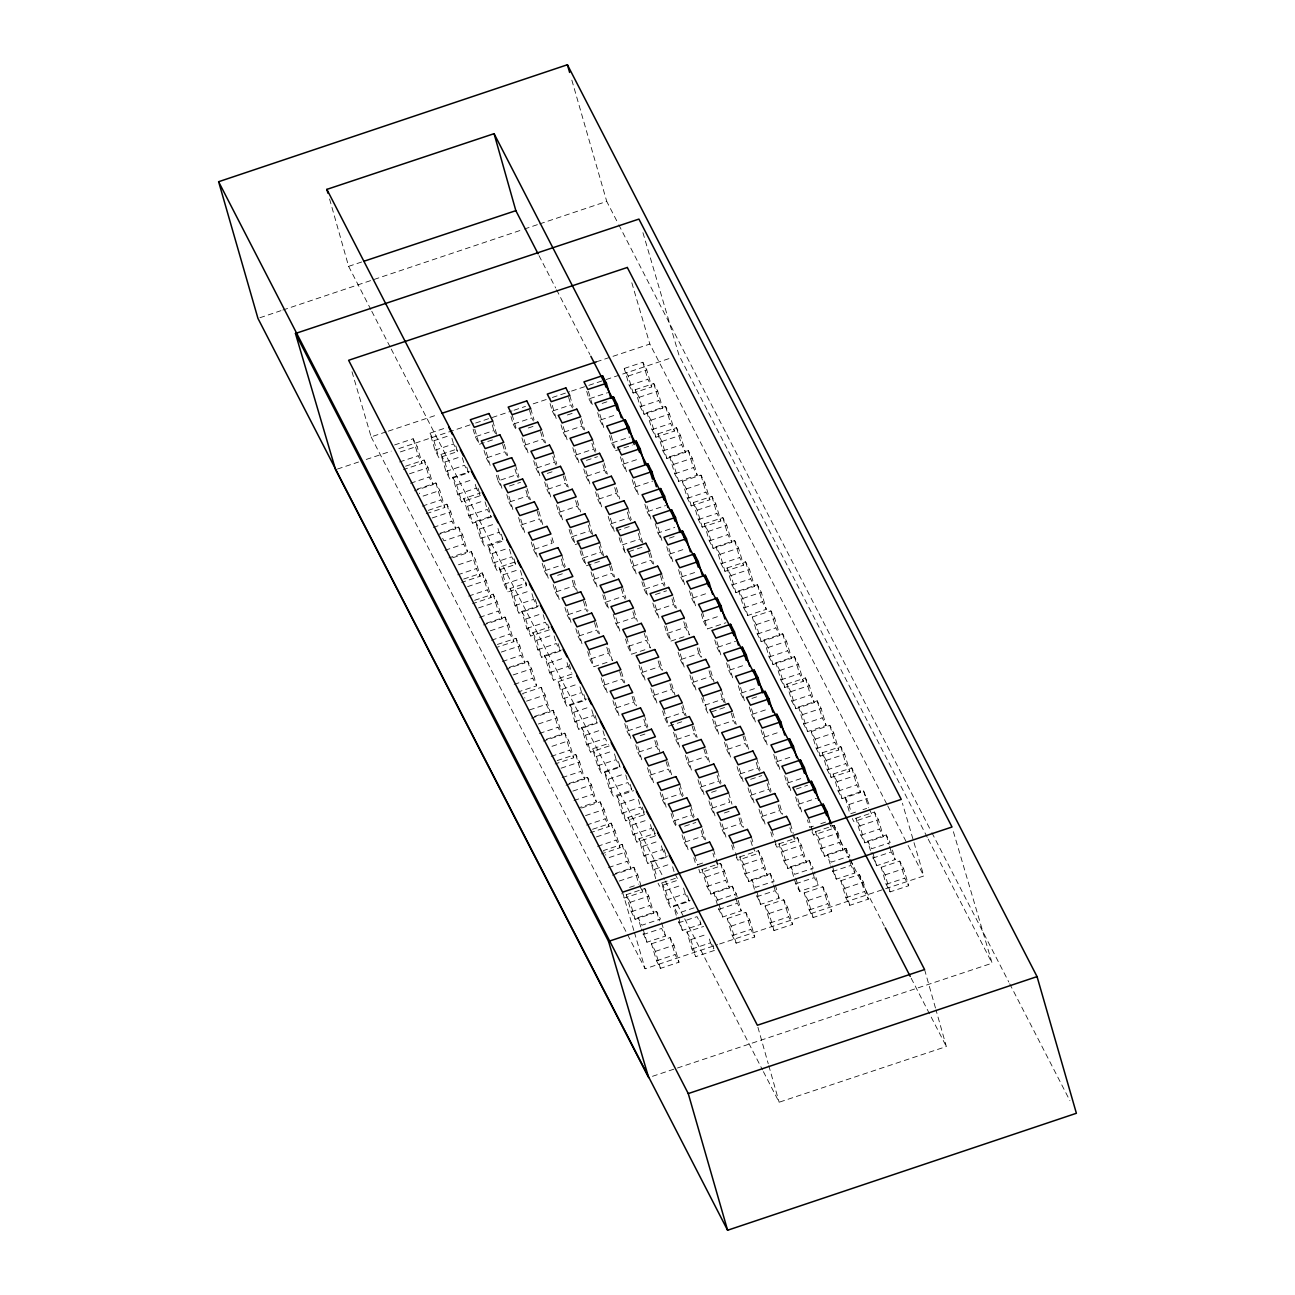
<?xml version="1.0" encoding="UTF-8"?>
<svg xmlns="http://www.w3.org/2000/svg" width="1295" height="1295" viewBox="0 0 1295 1295"><rect width="100%" height="100%" fill="white"/><g stroke="black" fill="none" stroke-linecap="round" stroke-linejoin="round"><path stroke-width="0.75" stroke-dasharray="5 3.75" d="M259.874 317.744L280.95 310.67M282.86 310.039L522.419 229.701M524.329 229.053L537.749 224.553M539.675 223.905L606.74 201.421L617.861 222.999M329.577 198.993L348.63 266.349L361.92 261.914M351.997 371.762L371.147 436.868L386.428 431.769M388.338 431.138L437.969 414.61M596.396 361.839L649.847 344.049L886.784 804.082M394.586 444.946L413.154 438.762L417.071 446.354L422.089 463.367L403.506 469.567M455.84 445.901L457.507 451.566L438.924 457.766L435.023 450.158L430.005 433.145L446.726 427.577M624.255 368.46L642.838 362.26L646.755 369.868L651.757 386.881L633.174 393.065L629.257 385.473L624.255 368.46L628.172 376.052L633.174 393.065M337.461 469.033L358.569 462.007M366.242 459.45L391.187 451.146M398.86 448.588L473.695 423.659M475.621 423.028L512.075 410.887M514.002 410.24L525.511 406.403M533.184 403.846L550.456 398.099M552.366 397.468L569.638 391.705M571.564 391.074L586.91 385.959M588.82 385.327L604.182 380.212M606.092 379.564L669.418 358.472M400.349 451.923L417.071 446.354M430.005 433.145L433.922 440.737L450.644 435.169M628.172 376.052L646.755 369.868M399.588 461.959L418.172 455.775L422.089 463.367M435.023 450.158L453.59 443.975L457.507 451.566M473.112 429.179L475.33 436.739L493.913 430.555L495.483 433.582M510.975 416.553L513.208 424.129L531.792 417.929L533.346 420.972M550.067 403.538L552.301 411.098L570.885 404.914L572.439 407.957M586.716 391.333L588.95 398.892L607.533 392.709M629.257 385.473L647.84 379.289L651.757 386.881M405.529 466.2L424.112 460.016L428.03 467.624L433.032 484.638L414.449 490.821M466.799 467.171L468.466 472.837L449.883 479.021L445.966 471.429L440.964 454.416L455.824 449.462M635.214 389.714L653.781 383.53L657.698 391.122L662.7 408.152L644.133 414.335L640.216 406.727L635.214 389.714L639.115 397.322L644.133 414.335M475.33 436.739L479.247 444.331L495.969 438.762M528.263 428.014L535.693 425.537M567.356 414.983L574.786 412.522M602.159 403.409L607.727 401.547M409.447 473.808L428.03 467.624M440.964 454.416L444.881 462.007L461.603 456.439M639.115 397.322L657.698 391.122M410.547 483.229L429.114 477.029L433.032 484.638M445.966 471.429L464.549 465.245L468.466 472.837M484.055 450.433L486.289 457.993L504.856 451.809L507.219 456.374M521.934 437.823L524.151 445.383L542.734 439.199L545.082 443.764M561.026 424.809L563.244 432.368L581.827 426.184L584.174 430.733M597.675 412.603L599.893 420.163L616.614 414.594M640.216 406.727L658.799 400.543L662.7 408.152M426.249 513.726L444.832 507.527L439.814 490.514L435.897 482.922L417.33 489.105L419.677 493.67M478.033 488.166L480.251 495.726L461.667 501.926L457.766 494.318L452.748 477.305L469.47 471.736M646.998 412.619L665.581 406.42L669.499 414.028L674.501 431.041L655.917 437.224L652 429.632L646.998 412.619L650.916 420.211L655.917 437.224M423.093 496.082L439.814 490.514M452.748 477.305L456.666 484.897L473.387 479.328M650.916 420.211L669.499 414.028M422.332 506.118L440.915 499.935L444.832 507.527M457.766 494.318L476.333 488.134L480.251 495.726M496.406 475.216L498.073 480.898L516.656 474.715L518.227 477.742M533.718 460.712L535.952 468.288L554.535 462.088L556.089 465.132M572.811 447.698L575.045 455.257L593.628 449.074L595.182 452.117M609.459 435.492L611.693 443.052L630.276 436.868M652 429.632L670.583 423.449L674.501 431.041M428.273 510.359L446.856 504.176L450.773 511.784L455.775 528.797L439.054 534.366M488.425 507.543L491.21 516.996L472.626 523.18L468.709 515.588L463.707 498.575L480.429 492.99M657.957 433.874L676.524 427.69L680.442 435.282L685.46 452.311L666.876 458.495L662.959 450.887L657.957 433.874L661.858 441.482L666.876 458.495M509.421 486.013L520.574 482.307M547.299 473.403L554.729 470.927M586.392 460.389L597.529 456.682M615.611 450.66L632.332 445.091M432.19 517.968L450.773 511.784M463.707 498.575L467.624 506.167L484.346 500.598M661.858 441.482L680.442 435.282M433.291 527.389L451.858 521.189L455.775 528.797M468.709 515.588L487.292 509.388L491.21 516.996M506.798 494.593L509.032 502.152L527.615 495.969L529.963 500.534M544.677 481.983L546.895 489.542L565.478 483.359L567.825 487.924M583.77 468.968L585.987 476.528L604.571 470.344L606.918 474.893M620.418 456.763L622.636 464.322L639.358 458.754M662.959 450.887L681.542 444.703L685.46 452.311M440.073 533.265L458.64 527.081L462.558 534.673L467.576 551.686L448.993 557.886M501.327 534.22L502.994 539.885L484.427 546.085L480.51 538.477L475.492 521.464L492.213 515.896M669.742 456.779L688.325 450.579L692.242 458.187L697.244 475.2L678.661 481.384L674.744 473.792L669.742 456.779L673.659 464.371L678.661 481.384M462.558 534.673L443.975 540.857L441.627 536.308M475.492 521.464L479.409 529.056L496.131 523.488M673.659 464.371L692.242 458.187M445.075 550.278L463.659 544.094L467.576 551.686M480.51 538.477L499.093 532.294L502.994 539.885M518.599 517.498L520.817 525.058L539.4 518.874L542.524 524.944M556.462 504.872L558.695 512.448L577.279 506.248L579.626 510.813M595.554 491.857L597.788 499.417L616.371 493.233L619.496 499.32M632.203 479.652L634.437 487.211L653.02 481.028M674.744 473.792L693.327 467.608L697.244 475.2M452.7 557.789L471.283 551.605L475.2 559.213L480.202 576.226L461.619 582.41M513.969 558.76L515.637 564.426L497.053 570.609L493.136 563.017L488.134 546.004L504.856 540.436M682.384 481.303L700.951 475.119L704.868 482.711L709.887 499.74L691.303 505.924L687.386 498.316L682.384 481.303L686.285 488.911L691.303 505.924M458.479 564.782L475.2 559.213M488.134 546.004L492.051 553.596L508.773 548.028M686.285 488.911L704.868 482.711M457.718 574.818L476.285 568.618L480.202 576.226M493.136 563.017L511.719 556.834L515.637 564.426M531.225 542.022L533.459 549.582L552.042 543.398L550.359 537.733M569.104 529.412L571.322 536.972L589.905 530.788L591.475 533.831M608.197 516.397L610.414 523.957L628.998 517.773L630.568 520.8M644.845 504.192L647.079 511.752L665.646 505.568M687.386 498.316L705.969 492.132L709.887 499.74M463.659 579.059L482.242 572.876L486.143 580.468L491.161 597.481L472.578 603.68M525.479 581.908L526.579 585.68L508.012 591.88L504.095 584.272L499.077 567.259L515.798 561.69M693.327 502.573L711.91 496.373L715.827 503.982L720.829 520.995L702.246 527.178L698.345 519.586L693.327 502.573L697.244 510.165L702.246 527.178M575.239 544.58L582.669 542.103M616.193 530.934L631.053 525.98M467.576 586.651L486.143 580.468M499.077 567.259L502.994 574.851L519.716 569.282M697.244 510.165L715.827 503.982M468.66 596.072L487.244 589.889L491.161 597.481M504.095 584.272L522.678 578.088L526.579 585.68M542.184 563.293L544.402 570.852L562.985 564.669L564.555 567.696M580.047 550.666L582.281 558.242L600.864 552.042L602.418 555.086M619.139 537.652L621.373 545.211L639.957 539.028L641.511 542.071M655.238 523.552L658.022 533.006L674.744 527.437M698.345 519.586L716.912 513.403L720.829 520.995M474.601 600.313L493.185 594.13L497.102 601.738L502.104 618.751L483.521 624.935M535.304 599.391L537.538 606.95L518.955 613.134L515.038 605.542L510.036 588.529L526.757 582.944M704.286 523.827L722.853 517.644L726.77 525.236L731.788 542.265L713.205 548.449L709.288 540.841L704.286 523.827L708.187 531.436L713.205 548.449M557.611 575.352L565.041 572.876M582.281 558.242L586.198 565.834L602.92 560.266M642.012 547.251L625.291 552.819L621.373 545.211M669.369 538.137L676.799 535.661M478.519 607.922L497.102 601.738M510.036 588.529L513.953 596.121L530.675 590.552M708.187 531.436L726.77 525.236M479.619 617.343L498.186 611.143L502.104 618.751M515.038 605.542L533.621 599.358L537.538 606.95M553.127 584.547L555.361 592.106L573.944 585.923L576.291 590.488M591.006 571.937L593.223 579.496L611.807 573.313L614.154 577.878M630.098 558.922L632.316 566.482L650.899 560.298L653.247 564.847M666.747 546.717L668.981 554.276L685.702 548.708M709.288 540.841L727.871 534.657L731.788 542.265M486.402 623.219L504.985 617.035L508.886 624.627L513.905 641.64L497.183 647.209M549.323 629.839L530.756 636.039L526.838 628.431L521.82 611.418L538.542 605.85M716.07 546.733L734.653 540.533L738.571 548.141L743.573 565.154L724.99 571.338L721.088 563.746L716.07 546.733L719.988 554.325L724.99 571.338M490.319 630.811L508.886 624.627M521.82 611.418L525.738 619.01L542.459 613.441M719.988 554.325L738.571 548.141M491.404 640.232L509.987 634.048L513.905 641.64M526.838 628.431L545.422 622.247L548.546 628.334M564.928 607.452L567.145 615.012L585.728 608.828L587.299 611.855M602.79 594.826L605.024 602.402L623.607 596.202L625.161 599.245M641.883 581.811L644.117 589.371L662.7 583.187L664.254 586.23M678.548 569.606L680.765 577.165L697.487 571.597M721.088 563.746L739.655 557.562L743.573 565.154M497.345 644.473L515.928 638.289L519.845 645.897L524.847 662.91L506.264 669.094M558.048 643.55L560.282 651.11L541.698 657.293L537.781 649.702L532.779 632.672L549.501 627.104M727.029 567.987L745.596 561.803L749.514 569.395L754.532 586.425L735.948 592.608L732.031 585L727.029 567.987L730.93 575.595L735.948 592.608M655.464 594.502L666.617 590.795M501.262 652.081L519.845 645.897M532.779 632.672L536.697 640.28L553.418 634.712M730.93 575.595L749.514 569.395M502.363 661.502L520.93 655.302L524.847 662.91M537.781 649.702L556.364 643.502L560.282 651.11M575.87 628.706L578.104 636.266L596.687 630.082L599.035 634.647M613.199 614.202L615.967 623.656L634.55 617.472L636.897 622.037M652.842 603.082L655.06 610.641L673.643 604.457L675.99 609.006M689.49 590.876L691.724 598.436L708.446 592.867M732.031 585L750.614 578.816L754.532 586.425M509.145 667.378L527.729 661.195L531.63 668.787L536.648 685.8L518.065 691.999M572.066 673.999L553.499 680.199L549.582 672.591L544.564 655.578L561.285 650.009M738.814 590.892L757.397 584.692L761.314 592.301L766.316 609.314L747.733 615.497L743.832 607.905L738.814 590.892L742.731 598.484L747.733 615.497M513.063 674.97L531.63 668.787M544.564 655.578L548.481 663.169L565.203 657.601M742.731 598.484L761.314 592.301M514.147 684.391L532.731 678.208L536.648 685.8M549.582 672.591L568.165 666.407L571.289 672.493M587.671 651.612L589.889 659.171L608.472 652.988L612.389 660.579L607.387 643.566M625.534 638.985L627.767 646.561L646.351 640.361L650.268 647.969L645.25 630.956M664.626 625.971L666.86 633.53L685.443 627.347L689.361 634.955L684.343 617.925M701.291 613.765L703.509 621.325L720.23 615.756M743.832 607.905L762.399 601.722L766.316 609.314M589.889 659.171L593.806 666.763L610.528 661.195M627.767 646.561L631.685 654.153L648.406 648.585M666.86 633.53L670.778 641.138L687.499 635.57M703.509 621.325L707.426 628.933L726.009 622.733M531.549 718.158L550.116 711.975L545.114 694.962L541.197 687.354L522.613 693.537L524.961 698.102M583.883 694.509L585.55 700.174L566.967 706.358L563.05 698.766L558.048 681.753L574.77 676.184M752.298 617.051L770.881 610.868L774.782 618.46L779.8 635.489L761.217 641.672L757.3 634.064L752.298 617.051L756.215 624.659L761.217 641.672M526.531 701.145L545.114 694.962M558.048 681.753L561.965 689.345L578.687 683.776M756.215 624.659L774.782 618.46M529.493 709.951L546.215 704.367L550.116 711.975M563.05 698.766L581.633 692.582L585.55 700.174M601.139 677.771L603.373 685.33L621.956 679.147L624.303 683.711M639.018 665.161L641.252 672.72L659.819 666.536L662.166 671.101M678.111 652.146L680.344 659.705L698.911 653.522L701.259 658.07M714.759 639.94L716.993 647.5L735.56 641.316M757.3 634.064L775.883 627.881L779.8 635.489M534.414 716.443L552.997 710.259L556.915 717.851L561.917 734.864L543.333 741.064M595.117 715.504L597.351 723.079L578.768 729.263L574.851 721.655L569.849 704.642L586.57 699.073M764.082 639.957L782.666 633.757L786.583 641.365L791.585 658.378L773.018 664.562L769.101 656.97L764.082 639.957L768 647.549L773.018 664.562M538.332 724.034L556.915 717.851M569.849 704.642L573.75 712.25L588.626 707.297M768 647.549L786.583 641.365M539.416 733.456L557.999 727.272L561.917 734.864M574.851 721.655L593.434 715.471L597.351 723.079M612.94 700.676L615.174 708.235L633.741 702.052L635.311 705.079M650.818 688.066L653.036 695.625L671.619 689.426L673.967 693.99M689.911 675.035L692.129 682.594L710.712 676.411L713.059 680.976M726.56 662.83L728.777 670.389L745.499 664.821M769.101 656.97L787.684 650.786L791.585 658.378M546.199 739.348L564.782 733.148L568.699 740.756L573.701 757.769L555.134 763.953M609.136 745.969L590.552 752.152L586.651 744.56L581.633 727.547L596.493 722.594M775.883 662.846L794.466 656.662L798.367 664.254L803.386 681.283L784.802 687.467L780.885 679.859L775.883 662.846L779.8 670.454L784.802 687.467M551.978 746.325L568.699 740.756M581.633 727.547L585.55 735.139L600.411 730.186M779.8 670.454L798.367 664.254M551.217 756.361L569.8 750.161L573.701 757.769M586.651 744.56L605.218 738.377L608.359 744.447M624.74 723.565L626.958 731.125L645.541 724.941L647.111 727.984M662.603 710.955L664.837 718.515L683.404 712.331L684.974 715.374M701.696 697.94L703.93 705.5L722.497 699.316L724.067 702.343M738.344 685.735L740.578 693.294L757.3 687.726M780.885 679.859L799.468 673.675L803.386 681.283M557.158 760.602L575.741 754.418L579.658 762.01L584.66 779.023L566.077 785.223M618.411 761.557L620.095 767.223L601.511 773.423L597.594 765.814L592.592 748.801L609.314 743.233M786.826 684.116L805.409 677.916L809.326 685.524L814.328 702.537L795.761 708.721L791.844 701.129L786.826 684.116L790.743 691.708L795.761 708.721M640.167 735.641L647.597 733.164M664.837 718.515L668.738 726.123L681.753 721.784M724.553 707.523L707.831 713.092L703.93 705.5M751.926 698.41L759.356 695.949M561.075 768.194L579.658 762.01M592.592 748.801L596.493 756.409L613.215 750.825M790.743 691.708L809.326 685.524M562.159 777.615L580.743 771.431L584.66 779.023M597.594 765.814L616.177 759.631L620.095 767.223M635.683 744.835L637.917 752.395L656.484 746.211L658.831 750.76M673.562 732.225L675.78 739.785L694.363 733.585L696.71 738.15M712.655 719.194L714.872 726.754L733.456 720.57L735.803 725.135M749.303 706.989L751.521 714.549L768.243 708.98M791.844 701.129L810.427 694.946L814.328 702.537M568.958 783.491L587.525 777.308L591.443 784.916L596.445 801.929L579.723 807.497M630.212 784.462L631.879 790.128L613.296 796.312L609.395 788.72L604.376 771.707L621.098 766.138M798.626 707.005L817.21 700.822L821.111 708.414L826.129 725.443L807.546 731.626L803.628 724.018L798.626 707.005L802.544 714.613L807.546 731.626M572.859 791.099L591.443 784.916M604.376 771.707L608.294 779.299L625.016 773.73M802.544 714.613L821.111 708.414M573.96 800.52L592.543 794.321L596.445 801.929M609.395 788.72L627.962 782.536L631.879 790.128M647.484 767.725L649.702 775.284L668.285 769.101L671.409 775.187M685.346 755.115L687.58 762.674L706.147 756.49L709.288 762.577M724.439 742.1L726.673 749.659L745.24 743.476L748.38 749.546M761.088 729.894L763.322 737.454L780.043 731.885M803.628 724.018L822.212 717.835L826.129 725.443M581.584 808.031L600.168 801.848L604.085 809.44L609.087 826.453L590.504 832.653M642.288 807.093L644.522 814.668L625.938 820.852L622.021 813.244L617.019 796.231L633.741 790.662M811.253 731.545L829.836 725.362L833.753 732.954L838.755 749.967L820.188 756.15L816.271 748.559L811.253 731.545L815.17 739.137L820.188 756.15M585.502 815.623L604.085 809.44M617.019 796.231L620.936 803.839L635.796 798.885M815.17 739.137L833.753 732.954M586.586 825.044L605.17 818.861L609.087 826.453M622.021 813.244L640.604 807.06L644.522 814.668M660.11 792.265L662.344 799.824L680.911 793.641L682.481 796.668M697.989 779.655L700.207 787.214L718.79 781.031L720.36 784.058M737.082 766.624L739.299 774.183L757.883 768L759.453 771.043M773.73 754.418L775.948 761.978L792.669 756.409M816.271 748.559L834.854 742.375L838.755 749.967M592.543 829.302L611.11 823.102L615.028 830.71L620.046 847.723L601.463 853.907M653.247 828.363L655.464 835.922L636.881 842.106L632.98 834.514L627.962 817.501L644.683 811.933M822.212 752.8L840.795 746.616L844.712 754.208L849.714 771.237L831.131 777.421L827.214 769.813L822.212 752.8L826.129 760.408L831.131 777.421M711.554 792.33L718.984 789.853M750.647 779.315L761.8 775.608M596.445 836.894L615.028 830.71M627.962 817.501L631.879 825.093L646.739 820.14M826.129 760.408L844.712 754.208M597.545 846.315L616.129 840.115L620.046 847.723M632.98 834.514L651.547 828.331L655.464 835.922M671.069 813.519L673.287 821.079L691.87 814.895L693.44 817.938M708.932 800.909L711.165 808.468L729.749 802.285L728.065 796.619M748.024 787.894L750.258 795.454L768.841 789.27L770.395 792.297M784.673 775.689L786.907 783.248L803.628 777.68M827.214 769.813L845.797 763.629L849.714 771.237M612.405 875.177L630.989 868.977L625.987 851.964L622.069 844.372L603.486 850.556L605.833 855.121M664.189 849.617L666.423 857.193L647.84 863.376L643.923 855.768L638.921 838.755L655.642 833.187M833.154 774.07L851.738 767.87L855.655 775.478L860.657 792.491L842.09 798.675L838.173 791.083L833.154 774.07L837.072 781.662L842.09 798.675M684.634 826.21L695.787 822.503M724.358 812.985L729.943 811.123M796.393 788.995L807.546 785.272M609.265 857.533L625.987 851.964M638.921 838.755L642.822 846.363L659.56 840.779M837.072 781.662L855.655 775.478M608.488 867.569L627.071 861.385L630.989 868.977M643.923 855.768L662.506 849.585L666.423 857.193M682.012 834.789L684.246 842.349L702.813 836.165L705.16 840.714M719.89 822.179L722.108 829.739L740.691 823.539L743.039 828.104M758.983 809.148L761.201 816.708L779.784 810.524L782.131 815.089M795.632 796.943L797.849 804.503L816.433 798.319M838.173 791.083L856.756 784.899L860.657 792.491M615.287 873.445L633.854 867.261L637.771 874.87L642.789 891.883L624.206 898.066L621.859 893.518M655.723 878.674L650.705 861.661L667.427 856.092M855.542 812.127L849.957 813.972L844.955 796.959L863.538 790.776L869.673 805.943M619.188 881.053L637.771 874.87M650.705 861.661L654.622 869.253L669.483 864.299M844.955 796.959L848.872 804.567L867.456 798.367M629.58 887.383L637.01 884.906M697.892 864.623L705.322 862.146M813.357 826.161L809.65 827.408L807.416 819.848M820.803 823.701L826.372 821.839M862.972 809.65L866.679 808.404M626.23 894.716L644.813 888.532L648.73 896.124L653.732 913.137L635.149 919.337L631.248 911.729L626.23 894.716L630.147 902.307L635.149 919.337M687.499 895.671L689.167 901.336L670.583 907.536L666.666 899.928L661.664 882.915L678.386 877.346M701.971 869.495L720.554 863.296L724.472 870.904L729.473 887.917L710.89 894.1L706.989 886.508L701.971 869.495L705.888 877.087L710.89 894.1M739.85 856.869L758.433 850.685L762.334 858.294L767.352 875.307L748.769 881.49L744.852 873.898L739.85 856.869L743.767 864.477L748.769 881.49M778.942 843.854L797.526 837.671L801.427 845.263L806.445 862.292L787.862 868.476L783.944 860.867L778.942 843.854L782.86 851.462L787.862 868.476M815.591 831.649L834.174 825.465L838.092 833.057L843.094 850.087L824.51 856.27L820.593 848.662L815.591 831.649L819.508 839.257L824.51 856.27M855.898 818.23L874.481 812.03L878.398 819.638L883.4 836.651L864.833 842.835L860.916 835.243L855.898 818.23L859.815 825.822L864.833 842.835M716.297 859.087L718.531 866.663L699.947 872.846L698.28 867.164M736.256 857.193L737.826 860.236L756.393 854.036L753.269 847.966M775.349 844.178L776.919 847.205L795.486 841.022L793.819 835.356M811.997 831.973L813.568 835L832.135 828.816L831.034 825.028M630.147 902.307L648.73 896.124M661.664 882.915L665.581 890.507L682.303 884.938M705.888 877.087L724.472 870.904M743.767 864.477L762.334 858.294M782.86 851.462L801.427 845.263M819.508 839.257L838.092 833.057M859.815 825.822L878.398 819.638M631.248 911.729L649.815 905.545L653.732 913.137M666.666 899.928L685.249 893.744L689.167 901.336M706.989 886.508L725.556 880.325L729.473 887.917M744.852 873.898L763.435 867.699L767.352 875.307M783.944 860.867L802.528 854.684L806.445 862.292M820.593 848.662L839.176 842.478L843.094 850.087M860.916 835.243L879.499 829.059L883.4 836.651M638.03 917.605L656.597 911.421L660.515 919.029L641.931 925.213L638.03 917.605L640.815 927.058M676.233 915.274L673.449 905.82L690.17 900.252M713.772 892.384L732.355 886.201L736.256 893.793L741.274 910.822L722.691 917.006L718.774 909.398L713.772 892.384L717.689 899.993L722.691 917.006M751.634 879.774L770.217 873.591L774.135 881.183L755.552 887.366L751.634 879.774L754.418 889.228M790.727 866.76L809.31 860.56L813.228 868.168L794.644 874.352L790.727 866.76L795.745 883.773L799.662 891.365L818.23 885.181L814.345 871.94M827.392 854.554L845.959 848.355L849.876 855.963L831.293 862.146L827.392 854.554L830.16 864.008M867.699 841.119L886.282 834.935L890.199 842.527L871.616 848.727L867.699 841.119L870.483 850.572M694.088 907.844L677.366 913.412L673.449 905.82M717.689 899.993L736.256 893.793M643.032 934.634L661.615 928.434L665.533 936.042L646.95 942.226L641.365 928.952M678.467 922.833L697.034 916.65L700.951 924.241L682.368 930.425L676.799 917.151M718.774 909.398L737.357 903.214L741.274 910.822M756.652 896.787L775.236 890.604L779.137 898.196L760.57 904.396L754.985 891.122M795.745 883.773L814.328 877.589L818.23 885.181M832.394 871.567L850.977 865.384L854.878 872.976L836.311 879.159L830.726 865.886M872.7 858.132L891.284 851.948L895.201 859.556L876.618 865.74L871.033 852.466M651.498 943.78L670.082 937.596L673.999 945.188L679.001 962.201L660.418 968.401L656.516 960.793L651.498 943.78L655.416 951.372L660.418 968.401M714.435 950.417L695.852 956.6L691.935 948.992L686.933 931.979L703.654 926.411M727.24 918.56L745.823 912.36L749.74 919.968L754.742 936.981L736.175 943.165L732.258 935.573L727.24 918.56L731.157 926.152L736.175 943.165M765.118 905.95L783.702 899.75L787.619 907.358L792.621 924.371L774.038 930.555L770.12 922.963L765.118 905.95L769.036 913.542L774.038 930.555M804.211 892.919L822.794 886.735L826.712 894.327L831.714 911.356L813.13 917.54L809.213 909.948L804.211 892.919L808.129 900.527L813.13 917.54M840.86 880.713L859.443 874.53L863.36 882.122L868.362 899.151L849.779 905.334L845.878 897.726L840.86 880.713L844.777 888.321L849.779 905.334M881.183 867.294L899.75 861.11L903.667 868.702L908.685 885.715L890.102 891.899L886.185 884.307L881.183 867.294L885.084 874.886L890.102 891.899M655.416 951.372L673.999 945.188M686.933 931.979L690.85 939.587L707.572 934.019M731.157 926.152L749.74 919.968M769.036 913.542L787.619 907.358M808.129 900.527L826.712 894.327M844.777 888.321L863.36 882.122M885.084 874.886L903.667 868.702M656.516 960.793L675.083 954.609L679.001 962.201M691.935 948.992L710.518 942.809L713.658 948.895M732.258 935.573L750.841 929.389L754.742 936.981M770.12 922.963L788.704 916.779L792.621 924.371M809.213 909.948L827.796 903.748L831.714 911.356M845.878 897.726L864.445 891.543L868.362 899.151M886.185 884.307L904.768 878.123L908.685 885.715M371.147 436.868L645.12 968.773L717.657 944.622M719.567 943.99L883.724 889.309M885.634 888.678L923.821 875.97L902.405 803.224M652.486 1076.307L675.504 1068.634M677.431 1068.003L992.116 963.189L953.152 830.84M763.403 1071.661L779.137 1102.223L946.354 1046.538L936.01 1009.97M618.783 224.796L930.959 830.904M931.882 832.701L1008.773 981.982M1009.695 983.779L1069.913 1100.685M927.269 837.298L679.017 355.283L642.32 230.591M928.191 839.095L992.116 963.189M887.722 805.878L907.147 843.612M908.086 845.408L923.821 875.97M869.333 809.31L872.458 815.397L853.874 821.58L852.304 818.537M538.995 255.601L555.652 287.959M556.575 289.756L589.905 354.474M832.475 825.433L849.148 857.792M850.07 859.589L884.323 926.103M911.178 978.227L946.354 1046.538M829.01 822.746L832.135 828.816M588.95 398.892L592.074 404.979M599.893 420.163L603.81 427.755L598.808 410.742M611.693 443.052L614.817 449.138M622.636 464.322L626.553 471.914L621.551 454.901M634.437 487.211L638.354 494.82L633.336 477.806M647.079 511.752L650.98 519.344L645.978 502.33M658.022 533.006L661.939 540.614L656.921 523.601M668.981 554.276L672.882 561.868L667.88 544.855M680.765 577.165L684.683 584.773L679.665 567.76M691.724 598.436L695.625 606.028L690.623 589.015M716.993 647.5L720.894 655.092L715.892 638.079M728.777 670.389L732.695 677.997L727.693 660.984M740.578 693.294L744.495 700.886L740.044 685.767M751.521 714.549L755.438 722.157L750.436 705.144M763.322 737.454L767.239 745.046L762.221 728.033M775.948 761.978L779.865 769.586L774.863 752.573M786.907 783.248L790.824 790.84L785.806 773.827M797.849 804.503L801.767 812.111L796.765 795.098M792.362 834.951L795.486 841.022M552.301 411.098L556.219 418.706L551.201 401.693M563.244 432.368L567.161 439.96L562.159 422.947M575.045 455.257L578.962 462.865L573.944 445.852M585.987 476.528L589.905 484.12L584.903 467.106M597.788 499.417L601.706 507.025L597.254 491.89M610.414 523.957L614.332 531.549L609.88 516.43M632.316 566.482L636.234 574.073L631.782 558.954M644.117 589.371L647.241 595.457M655.06 610.641L658.977 618.233L654.525 603.114M680.344 659.705L684.246 667.297L679.794 652.178M692.129 682.594L696.046 690.203L691.044 673.19M714.872 726.754L718.79 734.362L713.788 717.349M726.673 749.659L730.574 757.251L726.123 742.132M739.299 774.183L743.217 781.791L738.765 766.656M750.258 795.454L754.176 803.046L749.724 787.927M761.201 816.708L765.118 824.316L760.667 809.181M513.208 424.129L516.333 430.199M524.151 445.383L528.069 452.991L523.067 435.962M535.952 468.288L539.869 475.88L534.851 458.867M546.895 489.542L550.812 497.15L545.81 480.121M558.695 512.448L562.613 520.04L557.595 503.027M571.322 536.972L574.462 543.058M593.223 579.496L597.141 587.104L592.139 570.075M605.024 602.402L608.941 609.994M615.967 623.656L619.884 631.264L614.882 614.235M641.252 672.72L645.153 680.328L640.151 663.299M653.036 695.625L656.953 703.217L652.502 688.098M675.78 739.785L679.697 747.377L674.679 730.364M687.58 762.674L691.481 770.282L686.479 753.253M700.207 787.214L704.124 794.806L699.672 779.687M711.165 808.468L715.067 816.077L710.615 800.941M722.108 829.739L726.026 837.331L721.024 820.318M715.39 860.576L718.531 866.663M486.289 457.993L490.19 465.601L485.188 448.588M498.073 480.898L501.991 488.49L497.539 473.371M509.032 502.152L512.933 509.761L507.931 492.731M520.817 525.058L524.734 532.65L519.732 515.637M533.459 549.582L537.376 557.19L532.358 540.177M544.402 570.852L548.319 578.444L543.317 561.431M555.361 592.106L559.278 599.715L554.26 582.701M567.145 615.012L571.063 622.604L566.061 605.591M578.104 636.266L582.022 643.874L577.003 626.845M603.373 685.33L607.29 692.938L602.272 675.925M615.174 708.235L619.075 715.827L614.073 698.814M626.958 731.125L630.875 738.733L626.424 723.597M637.917 752.395L641.818 759.987L636.816 742.974M649.702 775.284L653.619 782.892L648.601 765.879M662.344 799.824L666.245 807.416L661.243 790.403M673.287 821.079L676.427 827.165M684.246 842.349L688.147 849.941L683.145 832.928M675.083 873.995L678.208 880.082L659.624 886.266L658.07 883.222M348.63 266.349L370.839 309.489M371.778 311.286L390.281 347.238M391.219 349.035L664.335 879.321M665.258 881.118L683.776 917.07M684.699 918.867L762.48 1069.864M639.649 885.796L642.789 891.883M899.75 861.11L904.768 878.123M892.417 850.103L895.201 859.556M886.282 834.935L889.066 844.389M889.616 846.282L891.284 851.948M874.481 812.03L879.499 829.059M863.538 790.776L868.54 807.789M851.738 767.87L856.756 784.899M872.733 852.498L876.618 865.74M840.795 746.616L845.797 763.629M829.836 725.362L834.854 742.375M848.872 804.567L851.09 812.127M817.21 700.822L822.212 717.835M805.409 677.916L810.427 694.946M859.443 874.53L864.445 891.543M794.466 656.662L799.468 673.675M850.993 859.734L854.878 872.976M782.666 633.757L787.684 650.786M845.959 848.355L848.743 857.808M849.31 859.702L850.977 865.384M770.881 610.868L775.883 627.881M834.174 825.465L839.176 842.478M757.397 584.692L762.399 601.722M745.596 561.803L750.614 578.816M832.41 865.934L836.311 879.159M734.653 540.533L739.655 557.562M722.853 517.644L727.871 534.657M808.549 817.987L813.568 835M711.91 496.373L716.912 513.403M822.794 886.735L827.796 903.748M700.951 475.119L705.969 492.132M809.31 860.56L812.094 870.013M812.645 871.907L814.328 877.589M688.325 450.579L693.327 467.608M797.526 837.671L802.528 854.684M676.524 427.69L681.542 444.703M631.814 282.779L649.847 344.049M790.484 824.009L793.268 833.462M789.901 827.748L791.585 833.43M665.581 406.42L670.583 423.449M779.8 804.891L782.585 814.345M778.117 804.859L779.784 810.524M653.781 383.53L658.799 400.543M767.741 779.849L771.075 791.196M795.761 878.139L799.662 891.365M767.158 783.588L768.841 789.27M642.838 362.26L647.84 379.289M756.782 758.579L760.133 769.926M756.215 762.334L757.883 768M744.706 735.948L748.607 749.174M771.901 830.192L774.135 837.752M774.685 839.646L776.919 847.205M743.022 735.9L745.24 743.476M770.768 832.054L772.435 837.719M732.921 713.043L736.256 724.391M702.408 611.904L707.426 628.933M731.222 713.011L733.456 720.57M783.702 899.75L788.704 916.779M721.412 689.895L725.297 703.136M720.829 693.634L722.497 699.316M775.252 884.971L779.137 898.196M710.728 670.778L714.063 682.125M770.217 873.591L773.002 883.044M773.552 884.938L775.236 890.604M709.045 670.745L710.712 676.411M698.944 647.872L701.712 657.326M758.433 850.685L763.435 867.699M697.244 647.84L698.911 653.522M751.391 837.023L753.609 844.583M750.809 840.779L752.492 846.444M683.776 621.681L685.443 627.347M740.708 817.906L743.492 827.359M739.024 817.873L740.691 823.539M702.829 696.079L707.28 711.214M673.109 596.93L676.443 608.261M671.976 598.776L673.643 604.457M728.648 792.864L731.983 804.211M756.668 891.154L760.57 904.396M661.599 573.766L664.934 585.113M660.466 575.628L662.7 583.187M717.689 771.61L721.04 782.957M717.122 775.349L718.79 781.031M650.365 552.771L653.7 564.102M648.682 552.722L650.899 560.298M705.613 748.963L709.514 762.205M732.808 843.207L735.042 850.783M735.592 852.66L737.826 860.236M703.93 748.931L706.147 756.49M638.856 529.606L642.757 542.848M611.159 435.525L615.044 448.766M731.675 845.068L733.342 850.734M666.326 626.003L670.778 641.138M638.289 533.362L639.957 539.028M693.829 726.058L697.163 737.405M627.913 508.352L631.248 519.7M692.129 726.026L694.363 733.585M745.823 912.36L750.841 929.389M627.33 512.092L628.998 517.773M682.87 704.804L686.204 716.151M681.737 706.665L683.404 712.331M588.416 391.365L592.301 404.607M616.388 487.6L619.722 498.947M643.583 581.843L647.468 595.085M732.355 886.201L735.123 895.654M735.689 897.548L737.357 903.214M614.704 487.567L616.371 493.233M671.636 683.792L674.97 695.14M669.952 683.76L671.619 689.426M604.037 462.817L607.371 474.148M720.554 863.296L725.556 880.325M602.903 464.662L604.571 470.344M659.835 660.903L662.619 670.357M658.151 660.871L659.819 666.536M713.513 849.633L715.746 857.209M592.527 439.653L595.862 451M620.839 537.684L624.724 550.925M712.946 853.389L714.063 857.16M591.944 443.408L593.628 449.074M702.278 828.638L705.613 839.969M581.293 418.657L584.628 429.989M644.117 632.802L646.351 640.361M701.145 830.483L702.813 836.165M580.16 420.503L581.827 426.184M663.736 709.093L668.738 726.123M634.016 609.945L637.35 621.292M690.769 805.474L694.12 816.821M569.784 395.493L573.118 406.84M632.883 611.79L634.55 617.472M690.203 809.229L691.87 814.895M568.651 397.355L570.885 404.914M622.506 586.797L625.841 598.128M679.826 784.22L683.161 795.567M621.373 588.642L623.607 596.202M679.244 787.959L680.911 793.641M611.272 565.785L614.607 577.133M667.751 761.573L671.636 774.815M609.589 565.753L611.807 573.313M694.946 855.833L697.714 865.287M666.051 761.541L668.285 769.101M693.812 857.678L696.03 865.238M599.763 542.637L603.664 555.863M626.667 637.14L631.685 654.153M599.197 546.377L600.864 552.042M656.5 740.562L659.851 751.909M654.817 740.53L656.484 746.211M588.82 521.367L592.705 534.608M712.768 944.735L713.869 948.523M644.441 715.52L647.775 726.867M588.238 525.122L589.905 530.788M672.202 811.674L676.654 826.793M709.401 939.037L710.518 942.809M643.874 719.275L645.541 724.941M577.295 500.615L580.629 511.962M604.49 594.874L608.375 608.1M633.757 696.402L636.541 705.856M699.834 920.454L700.951 924.241M575.595 500.582L577.279 506.248M632.073 696.37L633.741 702.052M564.944 475.832L568.278 487.179M621.422 671.619L624.757 682.967M563.26 475.799L565.478 483.359M619.722 671.587L621.956 679.147M683.582 888.079L685.249 893.744M553.434 452.683L556.769 464.015M581.746 550.715L586.198 565.834M552.852 456.423L554.535 462.088M672.623 866.808L674.29 872.49M606.805 647.306L608.472 652.988M542.2 431.672L545.535 443.019M570.787 529.445L574.689 542.686M690.85 939.587L695.852 956.6M540.517 431.64L542.734 439.199M596.137 622.555L599.488 633.903M661.389 845.797L662.506 849.585M594.454 622.523L596.687 630.082M530.691 408.524L534.026 419.855M529.558 410.369L531.792 417.929M678.483 917.2L682.368 930.425M585.194 601.301L587.979 610.754M650.446 824.543L651.547 828.331M583.511 601.252L585.728 608.828M665.581 890.507L670.583 907.536M573.96 580.289L577.295 591.637M638.37 799.501L640.604 807.06M572.26 580.257L573.944 585.923M654.622 869.253L656.856 876.812M561.884 555.247L565.235 566.595M588.804 649.75L593.806 666.763M625.744 774.96L627.962 782.536M561.318 558.987L562.985 564.669M670.082 937.596L675.083 954.609M552.058 537.765L554.276 545.324M642.822 846.363L647.84 863.376M614.51 753.965L616.177 759.631M512.108 414.708L516.559 429.827M661.632 922.801L665.533 936.042M631.879 825.093L636.881 842.106M538.866 511.347L542.751 524.572M656.597 911.421L659.382 920.874M603.001 730.801L605.218 738.377M537.182 511.298L539.4 518.874M620.936 803.839L625.938 820.852M527.065 488.442L530.416 499.789M644.813 888.532L649.815 905.545M591.766 709.806L593.434 715.471M525.932 490.303L527.615 495.969M608.294 779.299L613.296 796.312M515.556 465.293L518.906 476.641M633.854 867.261L638.872 884.275M579.966 686.9L581.633 692.582M514.989 469.033L516.656 474.715M596.493 756.409L601.511 773.423M569.298 664.545L571.516 672.121M504.322 444.282L507.656 455.63M622.069 844.372L627.071 861.385M567.048 662.619L568.165 666.407M502.638 444.25L504.856 451.809M643.048 929.001L646.95 942.226M585.55 735.139L590.552 752.152M492.812 421.134L496.713 434.359M611.11 823.102L616.129 840.115M492.246 424.873L493.913 430.555M554.147 635.942L556.364 643.502M573.75 712.25L578.768 729.263M600.168 801.848L605.17 818.861M547.655 624.174L548.772 627.962M543.188 614.688L545.422 622.247M622.571 892.206L633.838 930.49M634.404 932.4L645.12 968.773M561.965 689.345L566.967 706.358M587.525 777.308L592.543 794.321M531.954 593.677L533.621 599.358M575.741 754.418L580.743 771.431M548.481 663.169L553.499 680.199M520.444 570.528L522.678 578.088M564.782 733.148L569.8 750.161M474.796 429.212L479.247 444.331M536.697 640.28L541.698 657.293M509.502 549.258L511.719 556.834M552.997 710.259L557.999 727.272M525.738 619.01L530.756 636.039M497.976 528.506L499.093 532.294M541.197 687.354L546.215 704.367M513.953 596.121L518.955 613.134M485.058 501.829L487.292 509.388M502.994 574.851L508.012 591.88M527.729 661.195L532.731 678.208M475.233 484.346L476.333 488.134M492.051 553.596L497.053 570.609M515.928 638.289L520.93 655.302M462.315 457.669L464.549 465.245M479.409 529.056L484.427 546.085M504.985 617.035L509.987 634.048M451.923 438.309L453.59 443.975M467.624 506.167L472.626 523.18M493.185 594.13L498.186 611.143M456.666 484.897L461.667 501.926M482.242 572.876L487.244 589.889M471.283 551.605L476.285 568.618M444.881 462.007L449.883 479.021M433.922 440.737L438.924 457.766M458.64 527.081L463.659 544.094M446.856 504.176L451.858 521.189M435.897 482.922L440.915 499.935M424.112 460.016L429.114 477.029M413.154 438.762L418.172 455.775M571.84 80.144L606.74 201.421M924.581 969.55L935.476 1008.044M757.899 1027.178L768.243 1063.729M768.793 1065.656L779.137 1102.223"/><path stroke-width="1.5" d="M218.612 181.721L567.404 64.75L1037.052 976.608L1076.388 1113.279L727.596 1230.25L257.948 318.392L218.612 181.721L688.26 1093.579L727.596 1230.25M688.26 1093.579L1037.052 976.608M326.858 189.378L494.075 133.676L924.581 969.55L757.365 1025.252L326.858 189.378L327.943 193.23M363.83 261.282L515.847 210.664L538.072 253.804M295.454 333.479L638.921 219.082L952.019 827.003L608.553 941.384L295.454 333.479L335.551 469.664L648.649 1077.586L608.553 941.384M441.789 413.332L596.396 361.839M606.432 383.288L602.515 375.696L583.948 381.879L587.849 389.487L606.432 383.288L610.884 398.423M617.391 404.558L613.474 396.95L594.891 403.15L598.808 410.742L617.391 404.558L621.276 417.783M629.176 427.447L625.258 419.855L606.691 426.039L610.592 433.647L629.176 427.447L634.194 444.476M640.135 448.717L636.217 441.109L617.634 447.309L621.551 454.901L640.135 448.717L644.586 463.837M651.919 471.607L648.002 464.015L629.435 470.198L633.336 477.806L651.919 471.607L656.371 486.742M664.562 496.147L660.644 488.539L642.061 494.739L645.978 502.33L664.562 496.147L667.896 507.494M675.504 517.401L671.587 509.809L653.02 515.993L656.921 523.601L675.504 517.401L679.956 532.536M686.463 538.671L682.546 531.063L663.963 537.263L667.88 544.855L686.463 538.671L690.348 551.897M698.248 561.561L694.33 553.969L675.763 560.152L679.665 567.76L698.248 561.561L702.149 574.802M709.207 582.831L705.289 575.223L686.706 581.423L690.623 589.015L709.207 582.831L712.541 594.178M720.991 605.72L717.074 598.128L698.507 604.312L702.408 611.904L720.991 605.72L724.892 618.961M734.475 631.895L730.558 624.287L711.975 630.487L715.892 638.079L734.475 631.895L738.377 645.12M746.26 654.784L742.359 647.192L723.775 653.376L727.693 660.984L746.26 654.784L749.611 666.132M758.061 677.69L754.143 670.082L735.56 676.281L739.477 683.873L758.061 677.69L762.512 692.809M769.003 698.944L765.102 691.352L746.519 697.536L750.436 705.144L769.003 698.944L772.905 712.185M780.804 721.849L776.887 714.241L758.303 720.441L762.221 728.033L780.804 721.849L784.705 735.074M793.447 746.373L789.529 738.781L770.946 744.965L774.863 752.573L793.447 746.373L796.781 757.721M804.389 767.644L800.472 760.035L781.889 766.235L785.806 773.827L804.389 767.644L808.29 780.869M815.348 788.898L811.431 781.306L792.848 787.49L796.765 795.098L815.348 788.898L818.683 800.245M827.133 811.803L823.215 804.195L804.632 810.395L808.549 817.987L827.133 811.803L830.467 823.151M590.844 356.271L831.552 823.636M885.246 927.9L910.255 976.43M448.588 426.961L452.505 434.553M460.324 449.737L463.448 455.824M471.331 471.121L475.249 478.713M482.29 492.375L486.192 499.983M494.075 515.28L497.992 522.872M506.717 539.805L510.618 547.413M517.66 561.075L520.8 567.145M529.396 583.851L532.52 589.937M540.403 605.234L544.321 612.826M551.362 626.489L554.487 632.575M563.147 649.394L567.064 656.986M576.631 675.553L580.548 683.161M588.416 698.458L591.556 704.529M600.216 721.347L604.134 728.955M611.159 742.618L615.076 750.21M623.737 767.028L626.877 773.115M636.379 791.569L639.503 797.639M646.545 811.301L650.462 818.909M657.504 832.572L660.628 838.642M669.288 855.461L673.206 863.069M823.215 804.195L826.566 815.542M811.431 781.306L814.765 792.653M800.472 760.035L804.373 773.277M789.529 738.781L792.313 748.235M776.887 714.241L780.788 727.482M765.102 691.352L768.987 704.593M754.143 670.082L758.595 685.217M742.359 647.192L746.244 660.434M730.558 624.287L733.893 635.635M717.074 598.128L720.975 611.353M705.289 575.223L708.624 586.57M694.33 553.969L698.232 567.194M682.546 531.063L685.33 540.517M671.587 509.809L674.938 521.157M660.644 488.539L663.979 499.886M648.002 464.015L652.453 479.134M636.217 441.109L639.552 452.457M625.258 419.855L629.16 433.08M613.474 396.95L617.359 410.191M602.515 375.696L605.866 387.043M567.404 64.75L569.622 72.455M494.075 133.676L515.847 210.664M627.314 267.466L348.614 360.285L622.571 892.206L901.271 799.387L627.314 267.466M488.911 413.526L470.328 419.726L474.245 427.318L492.812 421.134L488.911 413.526M526.774 400.916L508.19 407.099L512.108 414.708L530.691 408.524L526.774 400.916M565.866 387.901L547.283 394.085L551.201 401.693L569.784 395.493L565.866 387.901M499.854 434.796L481.271 440.98L485.188 448.588L503.771 442.388L499.854 434.796M537.733 422.186L519.149 428.37L523.067 435.962L541.634 429.778L537.733 422.186M576.825 409.155L558.242 415.355L562.159 422.947L580.727 416.763L576.825 409.155M511.654 457.685L493.071 463.885L496.989 471.477L515.556 465.293L511.654 457.685M549.517 445.075L530.934 451.259L534.851 458.867L553.434 452.683L549.517 445.075M588.61 432.061L570.027 438.244L573.944 445.852L592.527 439.653L588.61 432.061M522.597 478.956L504.014 485.139L507.931 492.731L526.515 486.548L522.597 478.956M560.476 466.346L541.893 472.529L545.81 480.121L564.377 473.938L560.476 466.346M599.569 453.315L580.986 459.515L584.903 467.106L603.47 460.923L599.569 453.315M534.398 501.845L515.815 508.045L519.732 515.637L538.299 509.453L534.398 501.845M572.26 489.235L553.677 495.418L557.595 503.027L576.178 496.843L572.26 489.235M611.353 476.22L592.77 482.404L596.687 490.012L615.271 483.812L611.353 476.22M547.024 526.385L528.441 532.569L532.358 540.177L550.942 533.977L547.024 526.385M584.903 513.775L566.32 519.959L570.237 527.551L588.82 521.367L584.903 513.775M623.996 500.744L605.413 506.944L609.33 514.536L627.913 508.352L623.996 500.744M557.983 547.639L539.4 553.839L543.317 561.431L561.884 555.247L557.983 547.639M595.846 535.029L577.262 541.213L581.18 548.821L599.763 542.637L595.846 535.029M634.938 522.014L616.371 528.198L620.273 535.806L638.856 529.606L634.938 522.014M568.926 568.91L550.343 575.093L554.26 582.701L572.843 576.502L568.926 568.91M606.805 556.3L588.221 562.483L592.139 570.075L610.722 563.892L606.805 556.3M645.897 543.269L627.314 549.468L631.232 557.06L649.815 550.877L645.897 543.269M580.727 591.799L562.143 597.999L566.061 605.591L584.644 599.407L580.727 591.799M618.589 579.189L600.022 585.372L603.923 592.981L622.506 586.797L618.589 579.189M657.682 566.174L639.115 572.358L643.016 579.966L661.599 573.766L657.682 566.174M591.669 613.069L573.086 619.253L577.003 626.845L595.587 620.661L591.669 613.069M629.548 600.459L610.965 606.643L614.882 614.235L633.465 608.051L629.548 600.459M668.641 587.428L650.058 593.628L653.975 601.22L672.558 595.036L668.641 587.428M603.47 635.958L584.887 642.158L588.804 649.75L607.387 643.566L603.47 635.958M641.333 623.348L622.765 629.532L626.667 637.14L645.25 630.956L641.333 623.348M680.425 610.333L661.858 616.517L665.759 624.125L684.343 617.925L680.425 610.333M616.938 662.134L598.371 668.317L602.272 675.925L620.855 669.725L616.938 662.134M654.817 649.523L636.234 655.707L640.151 663.299L658.734 657.115L654.817 649.523M693.91 636.492L675.326 642.692L679.244 650.284L697.827 644.101L693.91 636.492M628.739 685.023L610.155 691.222L614.073 698.814L632.656 692.631L628.739 685.023M666.601 672.413L648.034 678.596L651.935 686.204L670.519 680.021L666.601 672.413M705.71 659.398L687.127 665.581L691.044 673.19L709.611 666.99L705.71 659.398M640.523 707.928L621.956 714.112L625.857 721.72L644.441 715.52L640.523 707.928M678.402 695.318L659.819 701.501L663.736 709.093L682.319 702.91L678.402 695.318M717.495 682.287L698.911 688.487L702.829 696.079L721.412 689.895L717.495 682.287M651.482 729.182L632.899 735.382L636.816 742.974L655.399 736.79L651.482 729.182M689.361 716.572L670.778 722.756L674.679 730.364L693.262 724.18L689.361 716.572M728.454 703.557L709.87 709.741L713.788 717.349L732.355 711.149L728.454 703.557M663.267 752.087L644.7 758.271L648.601 765.879L667.184 759.679L663.267 752.087M701.145 739.477L682.562 745.661L686.479 753.253L705.063 747.069L701.145 739.477M740.238 726.446L721.655 732.646L725.572 740.238L744.156 734.055L740.238 726.446M675.909 776.611L657.326 782.811L661.243 790.403L679.826 784.22L675.909 776.611M713.788 764.001L695.205 770.201L699.122 777.793L717.689 771.61L713.788 764.001M752.881 750.987L734.297 757.17L738.215 764.778L756.782 758.579L752.881 750.987M686.868 797.882L668.285 804.066L672.202 811.674L690.769 805.474L686.868 797.882M724.731 785.272L706.147 791.455L710.065 799.047L728.648 792.864L724.731 785.272M763.823 772.241L745.24 778.441L749.158 786.033L767.741 779.849L763.823 772.241M697.811 819.136L679.227 825.336L683.145 832.928L701.728 826.744L697.811 819.136M735.689 806.526L717.106 812.71L721.024 820.318L739.591 814.134L735.689 806.526M774.782 793.511L756.199 799.695L760.116 807.303L778.683 801.103L774.782 793.511M709.611 842.041L691.028 848.225L694.946 855.833L713.513 849.633L709.611 842.041M747.474 829.431L728.891 835.615L732.808 843.207L751.391 837.023L747.474 829.431M786.567 816.4L767.984 822.6L771.901 830.192L790.484 824.009L786.567 816.4"/></g></svg>
